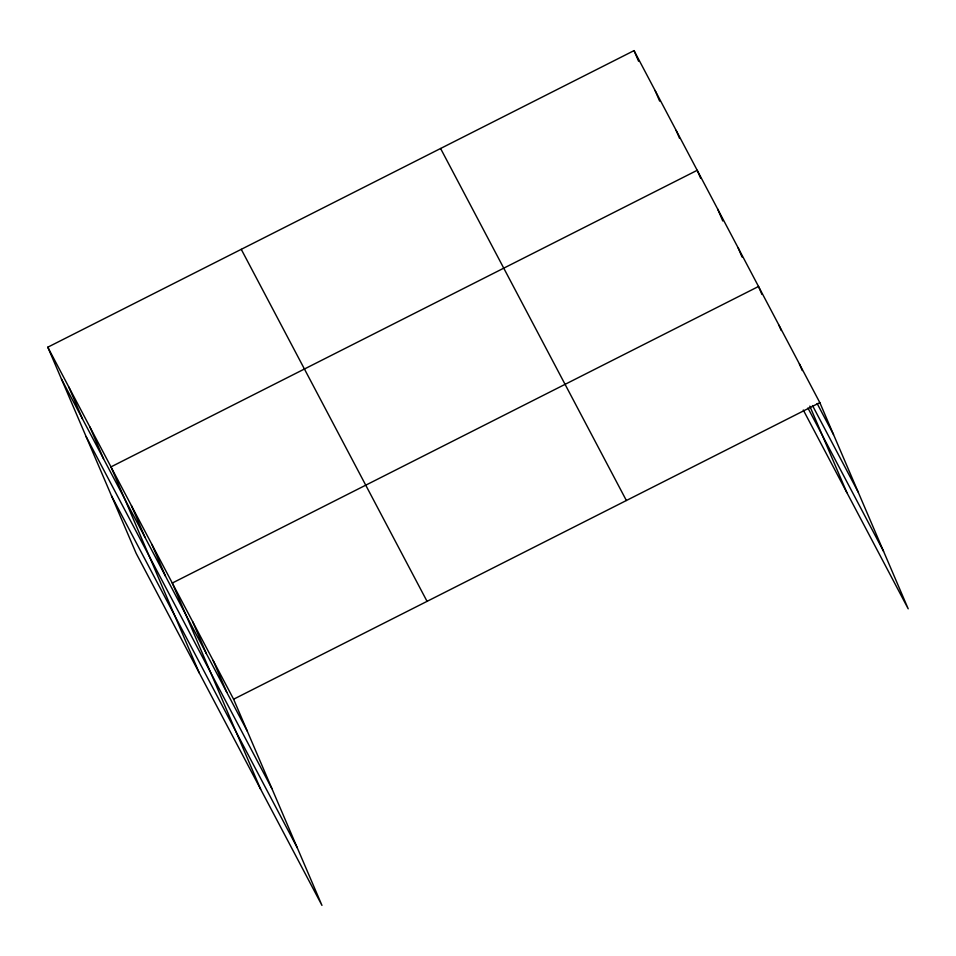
<?xml version="1.0" encoding="UTF-8"?>
<svg xmlns="http://www.w3.org/2000/svg" width="956" height="956" viewBox="0 0 956 956"><rect width="100%" height="100%" fill="white"/><g stroke="black" fill="none" stroke-linecap="round" stroke-linejoin="round"><path stroke-width="1.43" d="M47.8 347.195L233.599 699.218L321.957 905.38L136.158 553.357L47.8 347.195L634.043 50.62L819.842 402.643L908.2 608.805L803.291 410.028M233.599 699.218L819.842 402.643M817.153 403.528L833.501 434.514M812.504 405.547L858.153 492.029M807.928 408.009L883.547 551.289M440.585 148.491L626.383 500.514M241.259 249.325L427.057 601.348M61.459 379.066L247.257 731.089M86.112 436.581L271.898 788.604M111.505 495.841L297.304 847.864M799.407 363.913L802.251 370.558M778.961 325.195L781.243 330.513M761.944 294.436L758.526 286.477L172.283 583.052L260.641 789.214M809.816 406.145L846.885 492.639M738.092 247.747L742.071 257.045M717.657 209.029L722.772 220.979M700.629 178.27L697.211 170.299L110.968 466.887L199.326 673.048M676.155 130.41L679.573 138.381M655.099 90.509L659.652 101.133M634.043 50.62L638.596 61.244M213.152 660.5L226.811 692.371M192.718 621.782L206.376 653.641M151.849 544.334L165.508 576.205M131.402 505.605L145.061 537.475M89.912 426.985L103.571 458.856M68.856 387.096L82.515 418.955"/></g></svg>
